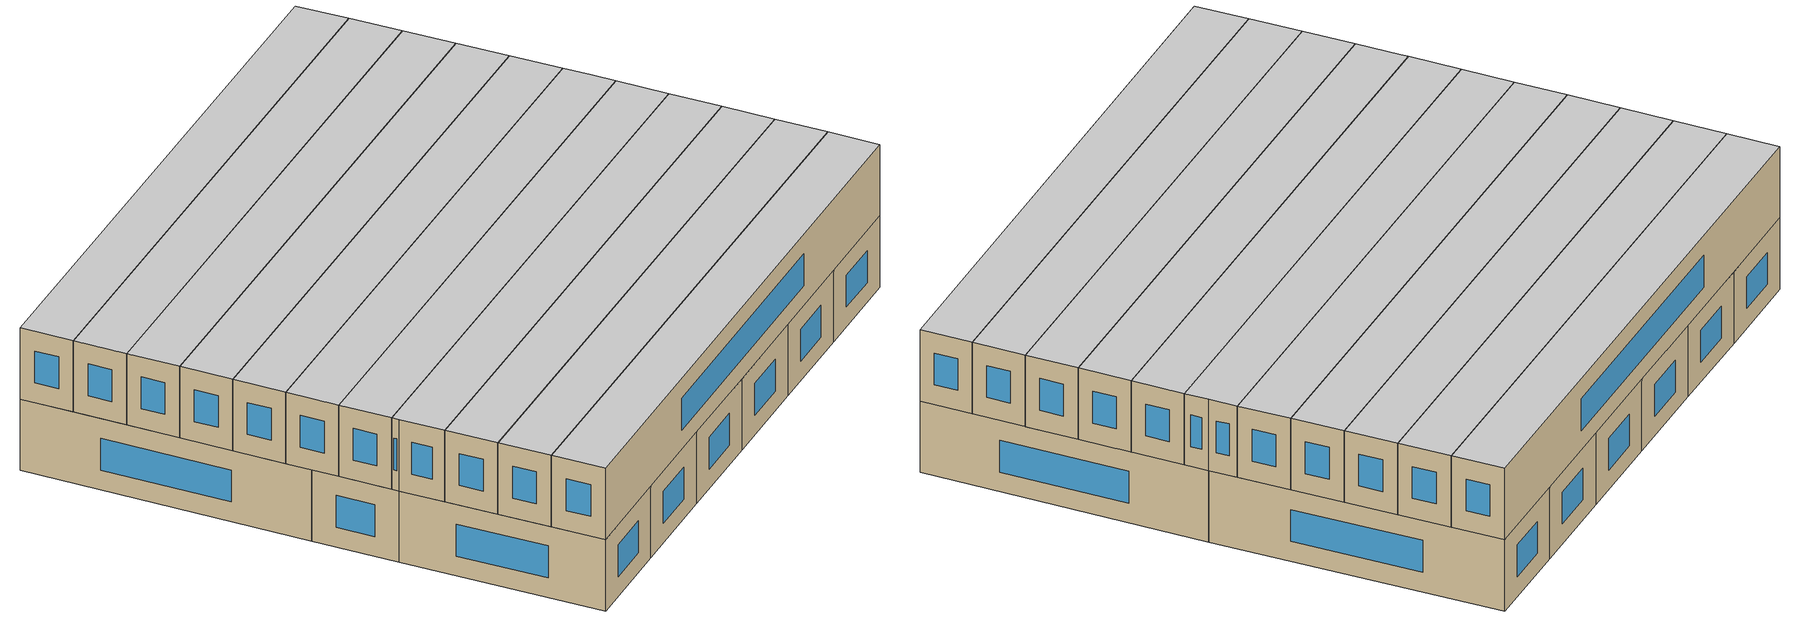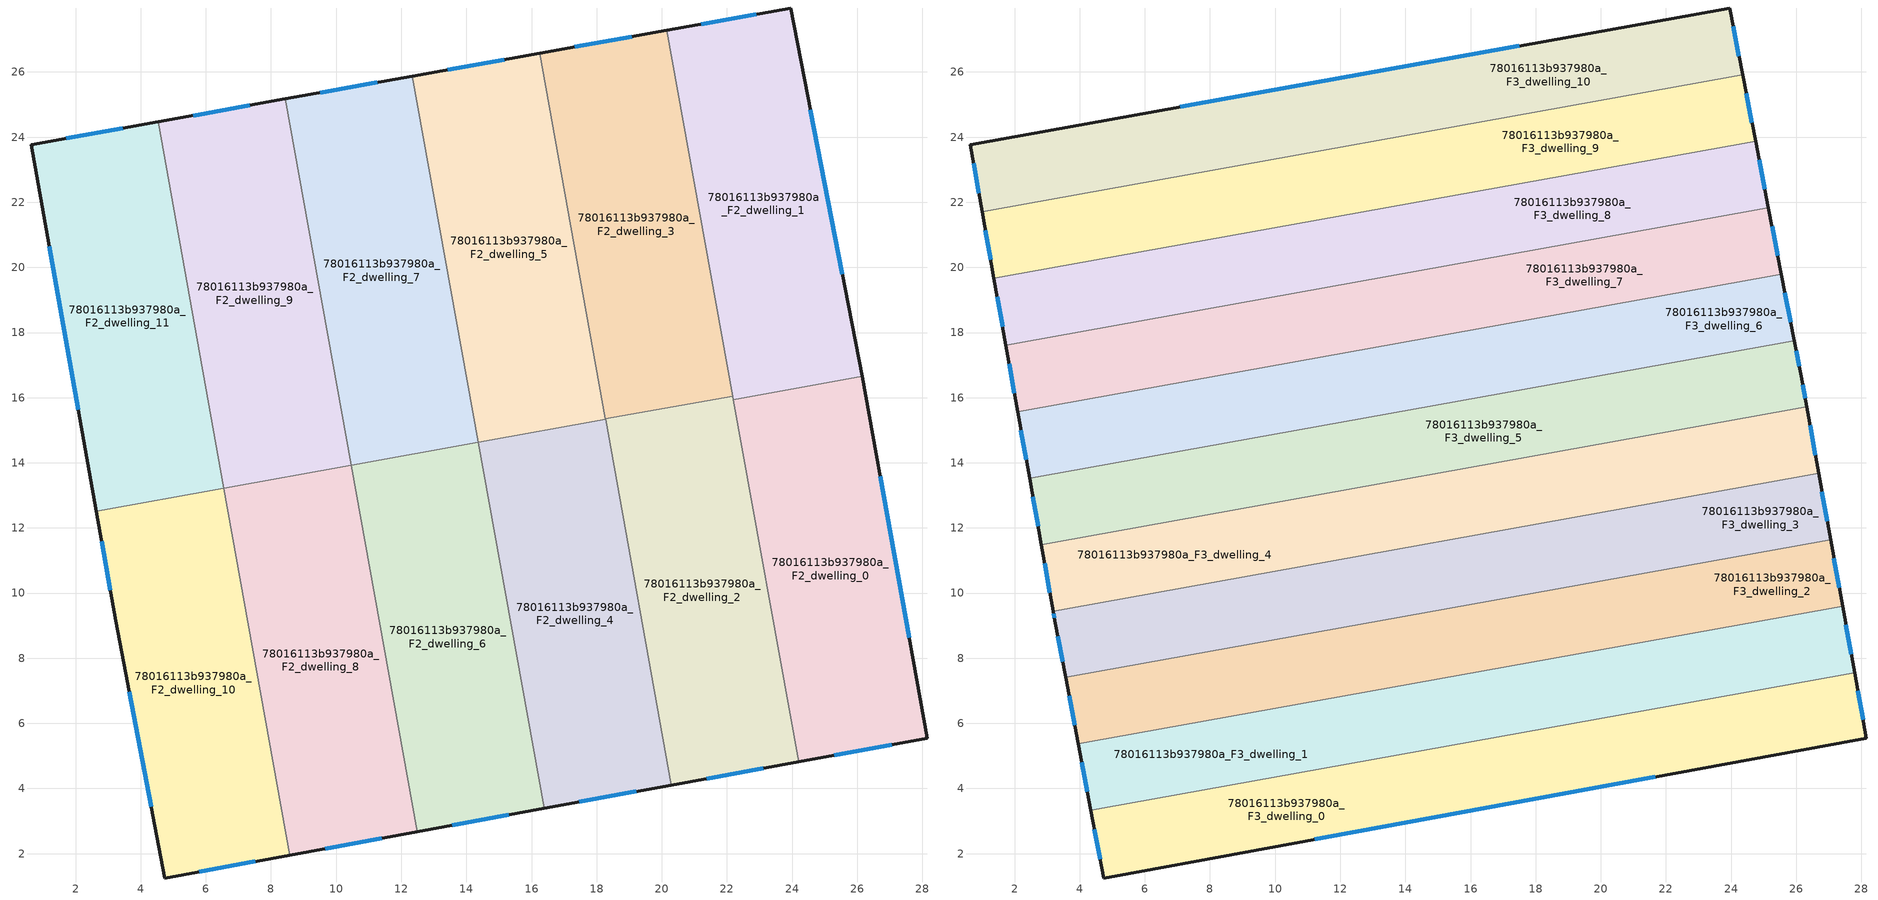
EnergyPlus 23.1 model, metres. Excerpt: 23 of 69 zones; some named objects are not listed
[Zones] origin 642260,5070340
78016113b937980a_F2_dwelling_0
 floor to 78016113b937980a_F1_dwelling_0 (EU_floor_Construction): 26.15,16.66 28.15,5.55 24.2,4.82 22.2,15.94 z6
 wall outside (EU_wall_Construction): 24.2,4.82 28.15,5.55 26.15,16.66 z6:9
 wall to 78016113b937980a_F2_dwelling_1 (EU_wall_Construction): 26.15,16.66 22.2,15.94 z6:9
 wall to 78016113b937980a_F2_dwelling_2 (EU_wall_Construction): 22.2,15.94 24.2,4.82 z6:9
 window (EU_Window_Construction): 27.6,8.62 26.71,13.58 / 25.3,5.02 27.06,5.35 z6.83:8.17
 ceiling adiabatic (EU_roof_Construction): 27.06,11.64 26.15,16.66 22.2,15.94 23.1,10.92 z9
78016113b937980a_F2_dwelling_1
 floor to 78016113b937980a_F1_dwelling_1 (EU_floor_Construction): 23.95,27.96 26.15,16.66 22.2,15.94 20.16,27.28 z6
 wall outside (EU_wall_Construction): 26.15,16.66 23.95,27.96 20.16,27.28 z6:9
 wall to 78016113b937980a_F2_dwelling_3 (EU_wall_Construction): 20.16,27.28 22.18,16.05 z6:9
 wall to 78016113b937980a_F2_dwelling_2 (EU_wall_Construction): 22.18,16.05 22.2,15.94 z6:9
 window (EU_Window_Construction): 22.9,27.78 21.21,27.47 / 25.55,19.79 24.56,24.83 z6.83:8.17
 ceiling adiabatic (EU_roof_Construction): 26.15,16.66 25.94,17.75 22,17.04 22.2,15.94 z9
78016113b937980a_F2_dwelling_10
 floor to 78016113b937980a_F1_dwelling_10 (EU_floor_Construction): 6.56,13.22 8.58,1.96 4.73,1.25 3.24,9.16 2.64,12.52 z6
 wall outside (EU_wall_Construction): 2.64,12.52 3.24,9.16 4.73,1.25 8.58,1.96 z6:9
 wall to 78016113b937980a_F2_dwelling_11 (EU_wall_Construction): 6.56,13.22 2.64,12.52 z6:9
 wall to 78016113b937980a_F2_dwelling_8 (EU_wall_Construction): 8.58,1.96 6.56,13.22 z6:9
 window (EU_Window_Construction): 5.8,1.45 7.52,1.76 / 3.65,6.97 4.32,3.44 / 2.8,11.59 3.07,10.09 z6.83:8.17
 ceiling adiabatic (EU_roof_Construction): 7.11,10.15 6.74,12.19 2.82,11.48 3.19,9.44 z9; 8.21,4.03 7.84,6.07 3.95,5.37 4.34,3.33 z9
78016113b937980a_F2_dwelling_11
 floor to 78016113b937980a_F1_dwelling_11 (EU_floor_Construction): 4.53,24.47 6.56,13.22 2.64,12.52 0.64,23.77 z6
 wall outside (EU_wall_Construction): 4.53,24.47 0.64,23.77 2.64,12.52 z6:9
 wall to 78016113b937980a_F2_dwelling_9 (EU_wall_Construction): 6.56,13.22 4.53,24.47 z6:9
 window (EU_Window_Construction): 1.19,20.65 2.09,15.63 / 3.45,24.27 1.72,23.96 z6.83:8.17
78016113b937980a_F2_dwelling_2
 floor to 78016113b937980a_F1_dwelling_2 (EU_floor_Construction): 22.18,16.05 24.2,4.82 20.29,4.11 18.27,15.34 z6
 wall outside (EU_wall_Construction): 20.29,4.11 24.2,4.82 z6:9
 wall to 78016113b937980a_F2_dwelling_3 (EU_wall_Construction): 22.18,16.05 18.27,15.34 z6:9
 wall to 78016113b937980a_F2_dwelling_4 (EU_wall_Construction): 18.27,15.34 20.29,4.11 z6:9
 window (EU_Window_Construction): 21.38,4.3 23.12,4.62 z6.83:8.17
78016113b937980a_F2_dwelling_3
 floor to 78016113b937980a_F1_dwelling_3 (EU_floor_Construction): 20.16,27.28 22.18,16.05 18.27,15.34 16.25,26.58 z6
 wall outside (EU_wall_Construction): 20.16,27.28 16.25,26.58 z6:9
 wall to 78016113b937980a_F2_dwelling_5 (EU_wall_Construction): 16.25,26.58 18.27,15.34 z6:9
 window (EU_Window_Construction): 19.08,27.09 17.33,26.77 z6.83:8.17
 ceiling adiabatic (EU_roof_Construction): 20.9,23.18 20.16,27.28 16.25,26.58 16.99,22.47 z9; 22.18,16.05 22,17.04 18.09,16.34 18.27,15.34 z9
78016113b937980a_F2_dwelling_4
 floor to 78016113b937980a_F1_dwelling_4 (EU_floor_Construction): 18.27,15.34 20.29,4.11 16.39,3.39 14.36,14.63 z6
 wall outside (EU_wall_Construction): 16.39,3.39 20.29,4.11 z6:9
 wall to 78016113b937980a_F2_dwelling_5 (EU_wall_Construction): 18.27,15.34 14.36,14.63 z6:9
 wall to 78016113b937980a_F2_dwelling_6 (EU_wall_Construction): 14.37,14.63 16.39,3.39 z6:9
 window (EU_Window_Construction): 17.47,3.59 19.21,3.91 z6.83:8.17
 ceiling adiabatic (EU_roof_Construction): 18.46,14.3 18.27,15.34 14.36,14.63 14.55,13.6 z9
78016113b937980a_F2_dwelling_5
 floor to 78016113b937980a_F1_dwelling_5 (EU_floor_Construction): 16.25,26.58 18.27,15.34 14.36,14.63 12.34,25.88 z6
 wall outside (EU_wall_Construction): 16.25,26.58 12.34,25.88 z6:9
 wall to 78016113b937980a_F2_dwelling_7 (EU_wall_Construction): 12.34,25.88 14.36,14.63 z6:9
 window (EU_Window_Construction): 15.17,26.38 13.42,26.07 z6.83:8.17
 ceiling adiabatic (EU_roof_Construction): 18.27,15.34 18.09,16.34 14.18,15.63 14.36,14.63 z9
78016113b937980a_F2_dwelling_6
 floor to 78016113b937980a_F1_dwelling_6 (EU_floor_Construction): 14.36,14.63 16.39,3.39 12.48,2.67 10.46,13.92 z6
 wall outside (EU_wall_Construction): 12.48,2.67 16.39,3.39 z6:9
 wall to 78016113b937980a_F2_dwelling_7 (EU_wall_Construction): 14.36,14.63 10.46,13.92 z6:9
 wall to 78016113b937980a_F2_dwelling_8 (EU_wall_Construction): 10.46,13.92 12.48,2.67 z6:9
 window (EU_Window_Construction): 13.57,2.87 15.31,3.19 z6.83:8.17
78016113b937980a_F2_dwelling_7
 floor to 78016113b937980a_F1_dwelling_7 (EU_floor_Construction): 12.34,25.88 14.36,14.63 10.46,13.92 8.44,25.17 z6
 wall outside (EU_wall_Construction): 12.34,25.88 8.44,25.17 z6:9
 wall to 78016113b937980a_F2_dwelling_9 (EU_wall_Construction): 8.44,25.17 10.46,13.92 z6:9
 window (EU_Window_Construction): 11.26,25.68 9.52,25.37 z6.83:8.17
78016113b937980a_F2_dwelling_8
 floor to 78016113b937980a_F1_dwelling_8 (EU_floor_Construction): 10.46,13.92 12.48,2.67 8.58,1.96 6.56,13.22 z6
 wall outside (EU_wall_Construction): 8.58,1.96 12.48,2.67 z6:9
 wall to 78016113b937980a_F2_dwelling_9 (EU_wall_Construction): 10.46,13.92 6.56,13.22 z6:9
 window (EU_Window_Construction): 9.66,2.16 11.4,2.47 z6.83:8.17
 ceiling adiabatic (EU_roof_Construction): 11.01,10.85 10.46,13.92 6.56,13.22 7.11,10.15 z9; 12.48,2.67 11.75,6.77 7.84,6.07 8.58,1.96 z9
78016113b937980a_F2_dwelling_9
 floor to 78016113b937980a_F1_dwelling_9 (EU_floor_Construction): 8.44,25.17 10.46,13.92 6.56,13.22 4.53,24.47 z6
 wall outside (EU_wall_Construction): 8.44,25.17 4.53,24.47 z6:9
 window (EU_Window_Construction): 7.35,24.98 5.61,24.66 z6.83:8.17
 ceiling adiabatic (EU_roof_Construction): 10.46,13.92 10.28,14.93 6.37,14.23 6.56,13.22 z9
78016113b937980a_F3_dwelling_0
 floor adiabatic (EU_floor_Construction): 12.11,4.73 12.48,2.67 8.58,1.96 8.21,4.03 z9
 floor to 78016113b937980a_F2_dwelling_0 (EU_floor_Construction): 27.79,7.55 28.15,5.55 24.2,4.82 23.84,6.84 z9
 floor to 78016113b937980a_F2_dwelling_10 (EU_floor_Construction): 8.21,4.03 8.58,1.96 4.73,1.25 4.34,3.33 z9
 floor to 78016113b937980a_F2_dwelling_6 (EU_floor_Construction): 16.02,5.43 16.39,3.39 12.48,2.67 12.11,4.73 z9
 floor to 78016113b937980a_F2_dwelling_2 (EU_floor_Construction): 23.84,6.84 24.2,4.82 20.29,4.11 19.93,6.14 z9
 floor to 78016113b937980a_F2_dwelling_4 (EU_floor_Construction): 19.93,6.14 20.29,4.11 16.39,3.39 16.02,5.43 z9
 wall outside (EU_wall_Construction): 4.34,3.33 4.73,1.25 28.15,5.55 27.79,7.55 z9:12
 wall to 78016113b937980a_F3_dwelling_1 (EU_wall_Construction): 27.79,7.55 4.34,3.33 z9:12
 window (EU_Window_Construction): 28.05,6.1 27.89,7 / 11.22,2.44 21.67,4.36 / 4.45,2.76 4.62,1.83 z9.83:11.17
 ceiling to 78016113b937980a_F4_dwelling_0 (EU_floor_Construction): 28.15,5.55 27.79,7.55 4.34,3.33 4.73,1.25 z12
78016113b937980a_F3_dwelling_1
 floor to 78016113b937980a_F2_dwelling_0 (EU_floor_Construction): 27.43,9.59 27.79,7.55 23.84,6.84 23.47,8.88 z9
 floor to 78016113b937980a_F2_dwelling_2 (EU_floor_Construction): 23.47,8.88 23.84,6.84 19.93,6.14 19.56,8.18 z9
 floor to 78016113b937980a_F2_dwelling_4 (EU_floor_Construction): 19.56,8.18 19.93,6.14 16.02,5.43 15.65,7.48 z9
 floor to 78016113b937980a_F2_dwelling_6 (EU_floor_Construction): 15.65,7.48 16.02,5.43 12.11,4.73 11.75,6.77 z9
 floor adiabatic (EU_floor_Construction): 11.75,6.77 12.11,4.73 4.34,3.33 3.95,5.37 z9
 wall outside (EU_wall_Construction): 27.79,7.55 27.42,9.59 / 3.95,5.37 4.34,3.33 z9:12
 wall to 78016113b937980a_F3_dwelling_2 (EU_wall_Construction): 27.42,9.59 3.95,5.37 z9:12
 window (EU_Window_Construction): 27.69,8.12 27.53,9.03 / 4.06,4.81 4.23,3.9 z9.83:11.17
 ceiling to 78016113b937980a_F4_dwelling_1 (EU_floor_Construction): 27.79,7.55 27.42,9.59 3.95,5.37 4.34,3.33 z12
78016113b937980a_F3_dwelling_10
 floor adiabatic (EU_floor_Construction): 20.16,27.28 20.53,25.23 16.62,24.52 16.25,26.58 z9
 floor to 78016113b937980a_F2_dwelling_9 (EU_floor_Construction): 8.44,25.17 8.8,23.12 4.9,22.42 4.53,24.47 z9
 floor to 78016113b937980a_F2_dwelling_11 (EU_floor_Construction): 4.53,24.47 4.9,22.42 1,21.71 0.64,23.77 z9
 floor to 78016113b937980a_F2_dwelling_5 (EU_floor_Construction): 16.25,26.58 16.62,24.52 12.71,23.82 12.34,25.87 z9
 floor to 78016113b937980a_F2_dwelling_7 (EU_floor_Construction): 12.34,25.87 12.71,23.82 8.8,23.12 8.44,25.17 z9
 floor to 78016113b937980a_F2_dwelling_1 (EU_floor_Construction): 23.95,27.96 24.35,25.92 20.53,25.23 20.16,27.28 z9
 wall outside (EU_wall_Construction): 24.35,25.92 23.95,27.96 0.64,23.77 1,21.71 z9:12
 wall to 78016113b937980a_F3_dwelling_9 (EU_wall_Construction): 1,21.71 24.35,25.92 z9:12
 window (EU_Window_Construction): 17.5,26.8 7.09,24.93 / 24.24,26.48 24.07,27.4 / 0.74,23.2 0.9,22.28 z9.83:11.17
 ceiling to 78016113b937980a_F4_dwelling_10 (EU_floor_Construction): 24.35,25.92 23.95,27.96 0.64,23.77 1,21.71 z12
78016113b937980a_F3_dwelling_2
 floor to 78016113b937980a_F2_dwelling_2 (EU_floor_Construction): 23.1,10.92 23.47,8.88 19.56,8.18 19.19,10.22 z9
 floor to 78016113b937980a_F2_dwelling_4 (EU_floor_Construction): 19.19,10.22 19.56,8.18 15.65,7.48 15.29,9.52 z9
 floor to 78016113b937980a_F2_dwelling_0 (EU_floor_Construction): 27.06,11.64 27.42,9.59 23.47,8.88 23.1,10.92 z9
 floor to 78016113b937980a_F2_dwelling_8 (EU_floor_Construction): 11.38,8.81 11.75,6.77 7.84,6.07 7.48,8.11 z9
 floor to 78016113b937980a_F2_dwelling_6 (EU_floor_Construction): 15.28,9.52 15.65,7.48 11.75,6.77 11.38,8.81 z9
 floor to 78016113b937980a_F2_dwelling_10 (EU_floor_Construction): 7.48,8.11 7.84,6.07 3.95,5.37 3.57,7.41 z9
 wall outside (EU_wall_Construction): 27.42,9.59 27.06,11.64 / 3.57,7.41 3.95,5.37 z9:12
 wall to 78016113b937980a_F3_dwelling_3 (EU_wall_Construction): 27.06,11.64 3.57,7.41 z9:12
 window (EU_Window_Construction): 27.32,10.16 27.16,11.07 / 3.67,6.84 3.85,5.93 z9.83:11.17
 ceiling to 78016113b937980a_F4_dwelling_2 (EU_floor_Construction): 27.42,9.59 27.06,11.64 3.57,7.41 3.95,5.37 z12
78016113b937980a_F3_dwelling_3
 floor to 78016113b937980a_F2_dwelling_4 (EU_floor_Construction): 18.83,12.26 19.19,10.22 15.29,9.52 14.92,11.56 z9
 floor to 78016113b937980a_F2_dwelling_2 (EU_floor_Construction): 22.74,12.96 23.1,10.92 19.19,10.22 18.83,12.26 z9
 floor to 78016113b937980a_F2_dwelling_10 (EU_floor_Construction): 7.11,10.15 7.48,8.11 3.57,7.41 3.24,9.16 3.19,9.44 z9
 floor to 78016113b937980a_F2_dwelling_8 (EU_floor_Construction): 11.01,10.85 11.38,8.81 7.48,8.11 7.11,10.15 z9
 floor adiabatic (EU_floor_Construction): 26.69,13.67 27.06,11.64 23.1,10.92 22.74,12.96 z9
 floor to 78016113b937980a_F2_dwelling_6 (EU_floor_Construction): 14.92,11.56 15.28,9.52 11.38,8.81 11.01,10.85 z9
 wall outside (EU_wall_Construction): 3.19,9.44 3.24,9.16 3.57,7.41 / 27.06,11.64 26.69,13.67 z9:12
 wall to 78016113b937980a_F3_dwelling_4 (EU_wall_Construction): 26.69,13.67 3.19,9.44 z9:12
 window (EU_Window_Construction): 3.2,9.36 3.22,9.24 / 26.96,12.2 26.79,13.11 / 3.33,8.67 3.48,7.89 z9.83:11.17
 ceiling to 78016113b937980a_F4_dwelling_3 (EU_floor_Construction): 27.06,11.64 26.69,13.67 3.19,9.44 3.24,9.16 3.57,7.41 z12
78016113b937980a_F3_dwelling_4
 floor adiabatic (EU_floor_Construction): 26.32,15.71 26.69,13.67 22.74,12.96 22.37,15 z9; 10.64,12.89 11.01,10.85 3.19,9.44 2.82,11.48 z9
 floor to 78016113b937980a_F2_dwelling_2 (EU_floor_Construction): 22.37,15 22.74,12.96 18.83,12.26 18.46,14.3 z9
 floor to 78016113b937980a_F2_dwelling_4 (EU_floor_Construction): 18.46,14.3 18.83,12.26 14.92,11.56 14.55,13.6 z9
 floor to 78016113b937980a_F2_dwelling_6 (EU_floor_Construction): 14.55,13.6 14.92,11.56 11.01,10.85 10.64,12.89 z9
 wall outside (EU_wall_Construction): 26.69,13.67 26.32,15.71 / 2.82,11.48 3.19,9.44 z9:12
 wall to 78016113b937980a_F3_dwelling_5 (EU_wall_Construction): 26.32,15.71 2.82,11.48 z9:12
 window (EU_Window_Construction): 26.59,14.24 26.42,15.15 / 2.92,10.92 3.08,10.01 z9.83:11.17
 ceiling to 78016113b937980a_F4_dwelling_4 (EU_floor_Construction): 26.69,13.67 26.32,15.71 2.82,11.48 3.19,9.44 z12
78016113b937980a_F3_dwelling_5
 floor to 78016113b937980a_F2_dwelling_6 (EU_floor_Construction): 14.36,14.63 14.55,13.6 10.64,12.89 10.46,13.92 z9
 floor to 78016113b937980a_F2_dwelling_7 (EU_floor_Construction): 14.18,15.63 14.36,14.63 10.46,13.92 10.28,14.93 z9
 floor to 78016113b937980a_F2_dwelling_10 (EU_floor_Construction): 6.56,13.22 6.74,12.19 2.82,11.48 2.64,12.52 z9
 floor to 78016113b937980a_F2_dwelling_2 (EU_floor_Construction): 22.18,16.05 22.37,15 18.46,14.3 18.27,15.34 z9
 floor to 78016113b937980a_F2_dwelling_11 (EU_floor_Construction): 6.37,14.23 6.56,13.22 2.64,12.52 2.46,13.52 z9
 floor adiabatic (EU_floor_Construction): 25.94,17.75 26.15,16.66 26.32,15.71 22.37,15 22.18,16.05 18.27,15.34 18.46,14.3 14.55,13.6 14.18,15.63 10.28,14.93 10.64,12.89 6.74,12.19 6.37,14.23 z9
 wall outside (EU_wall_Construction): 2.46,13.52 2.82,11.48 / 26.32,15.71 26.15,16.66 25.94,17.75 z9:12
 wall to 78016113b937980a_F3_dwelling_6 (EU_wall_Construction): 25.94,17.75 2.46,13.52 z9:12
 window (EU_Window_Construction): 2.56,12.96 2.72,12.05 / 26.1,16.96 26,17.45 / 26.28,15.97 26.2,16.4 z9.83:11.17
 ceiling to 78016113b937980a_F4_dwelling_5 (EU_floor_Construction): 26.32,15.71 26.15,16.66 25.94,17.75 2.46,13.52 2.82,11.48 z12
78016113b937980a_F3_dwelling_6
 floor to 78016113b937980a_F2_dwelling_1 (EU_floor_Construction): 25.54,19.79 25.94,17.75 22,17.04 21.64,19.08 z9
 floor to 78016113b937980a_F2_dwelling_11 (EU_floor_Construction): 6.01,16.27 6.37,14.23 2.46,13.52 2.1,15.57 z9
 floor to 78016113b937980a_F2_dwelling_7 (EU_floor_Construction): 13.82,17.68 14.18,15.63 10.28,14.93 9.91,16.97 z9
 floor to 78016113b937980a_F2_dwelling_9 (EU_floor_Construction): 9.91,16.97 10.28,14.93 6.37,14.23 6.01,16.27 z9
 floor to 78016113b937980a_F2_dwelling_5 (EU_floor_Construction): 17.72,18.38 18.09,16.34 14.18,15.63 13.82,17.68 z9
 floor to 78016113b937980a_F2_dwelling_3 (EU_floor_Construction): 21.64,19.08 22,17.04 18.09,16.34 17.72,18.38 z9
 wall outside (EU_wall_Construction): 25.94,17.75 25.55,19.79 / 2.1,15.57 2.46,13.52 z9:12
 wall to 78016113b937980a_F3_dwelling_7 (EU_wall_Construction): 25.55,19.79 2.1,15.57 z9:12
 window (EU_Window_Construction): 25.83,18.31 25.65,19.22 / 2.2,15 2.36,14.09 z9.83:11.17
 ceiling to 78016113b937980a_F4_dwelling_6 (EU_floor_Construction): 25.94,17.75 25.55,19.79 2.1,15.57 2.46,13.52 z12
78016113b937980a_F3_dwelling_7
 floor to 78016113b937980a_F2_dwelling_7 (EU_floor_Construction): 13.45,19.72 13.82,17.68 9.91,16.97 9.54,19.02 z9
 floor to 78016113b937980a_F2_dwelling_1 (EU_floor_Construction): 25.15,21.83 25.54,19.79 21.64,19.08 21.27,21.13 z9
 floor to 78016113b937980a_F2_dwelling_9 (EU_floor_Construction): 9.54,19.02 9.91,16.97 6.01,16.27 5.64,18.32 z9
 floor to 78016113b937980a_F2_dwelling_5 (EU_floor_Construction): 17.36,20.43 17.72,18.38 13.82,17.68 13.45,19.72 z9
 floor to 78016113b937980a_F2_dwelling_11 (EU_floor_Construction): 5.64,18.32 6.01,16.27 2.1,15.57 1.73,17.61 z9
 floor to 78016113b937980a_F2_dwelling_3 (EU_floor_Construction): 21.27,21.13 21.64,19.08 17.72,18.38 17.36,20.43 z9
 wall outside (EU_wall_Construction): 25.55,19.79 25.15,21.83 / 1.73,17.61 2.1,15.57 z9:12
 wall to 78016113b937980a_F3_dwelling_8 (EU_wall_Construction): 25.15,21.83 1.73,17.61 z9:12
 window (EU_Window_Construction): 25.44,20.35 25.26,21.26 / 1.83,17.05 2,16.13 z9.83:11.17
 ceiling to 78016113b937980a_F4_dwelling_7 (EU_floor_Construction): 25.55,19.79 25.15,21.83 1.73,17.61 2.1,15.57 z12
78016113b937980a_F3_dwelling_8
 floor to 78016113b937980a_F2_dwelling_5 (EU_floor_Construction): 16.99,22.47 17.36,20.43 13.45,19.72 13.08,21.77 z9
 floor to 78016113b937980a_F2_dwelling_3 (EU_floor_Construction): 20.9,23.18 21.27,21.13 17.36,20.43 16.99,22.47 z9
 floor to 78016113b937980a_F2_dwelling_7 (EU_floor_Construction): 13.08,21.77 13.45,19.72 9.54,19.02 9.17,21.07 z9
 floor to 78016113b937980a_F2_dwelling_1 (EU_floor_Construction): 24.75,23.87 25.15,21.83 21.27,21.13 20.9,23.18 z9
 floor to 78016113b937980a_F2_dwelling_11 (EU_floor_Construction): 5.27,20.36 5.64,18.32 1.73,17.61 1.37,19.66 z9
 floor to 78016113b937980a_F2_dwelling_9 (EU_floor_Construction): 9.17,21.07 9.54,19.02 5.64,18.32 5.27,20.36 z9
 wall outside (EU_wall_Construction): 25.15,21.83 24.75,23.87 / 1.37,19.66 1.73,17.61 z9:12
 wall to 78016113b937980a_F3_dwelling_9 (EU_wall_Construction): 24.75,23.87 1.37,19.66 z9:12
 window (EU_Window_Construction): 25.04,22.39 24.86,23.31 / 1.47,19.09 1.63,18.18 z9.83:11.17
 ceiling to 78016113b937980a_F4_dwelling_8 (EU_floor_Construction): 25.15,21.83 24.75,23.87 1.37,19.66 1.73,17.61 z12
78016113b937980a_F3_dwelling_9
 floor to 78016113b937980a_F2_dwelling_11 (EU_floor_Construction): 4.9,22.42 5.27,20.36 1.37,19.66 1,21.71 z9
 floor to 78016113b937980a_F2_dwelling_5 (EU_floor_Construction): 16.62,24.52 16.99,22.47 13.08,21.77 12.71,23.82 z9
 floor to 78016113b937980a_F2_dwelling_7 (EU_floor_Construction): 12.71,23.82 13.08,21.77 9.17,21.07 8.8,23.12 z9
 floor to 78016113b937980a_F2_dwelling_9 (EU_floor_Construction): 8.8,23.12 9.17,21.07 5.27,20.36 4.9,22.42 z9
 floor to 78016113b937980a_F2_dwelling_1 (EU_floor_Construction): 24.35,25.92 24.75,23.87 20.9,23.18 20.53,25.23 z9
 floor adiabatic (EU_floor_Construction): 20.53,25.23 20.9,23.18 16.99,22.47 16.62,24.52 z9
 wall outside (EU_wall_Construction): 24.75,23.87 24.35,25.92 / 1,21.71 1.37,19.66 z9:12
 window (EU_Window_Construction): 24.64,24.44 24.46,25.35 / 1.1,21.15 1.27,20.23 z9.83:11.17
 ceiling to 78016113b937980a_F4_dwelling_9 (EU_floor_Construction): 24.75,23.87 24.35,25.92 1,21.71 1.37,19.66 z12
[Building]
EU S2 Campaign: North Axis=0; Terrain=City; Solar Distribution=FullExterior
[Site:Location]
Lyon-Bron: Latitude=45.75; Longitude=5; Time Zone=1; Elevation=198
[SizingPeriod:WeatherFileDays]
AnnualSizingPeriod: Begin Month=1; Begin Day of Month=1; End Month=12; End Day of Month=31; Day of Week for Start Day=Monday; Use Weather File Daylight Saving Period=No; Use Weather File Rain and Snow Indicators=No
[MATERIAL]
EU_InternalMass_Material: Roughness=MediumRough; Thickness=0.1; Conductivity=1; Density=1800; Specific Heat=900; Thermal Absorptance=0.9; Solar Absorptance=0.7; Visible Absorptance=0.7
[MATERIAL:NOMASS] Roughness=MediumRough; Thermal Absorptance=0.9; Solar Absorptance=0.7; Visible Absorptance=0.7
Name | Thermal Resistance
EU_wall_NoMass | 1.97775
EU_roof_NoMass | 1.81626
EU_floor_NoMass | 1.84812
[WINDOWMATERIAL:SIMPLEGLAZINGSYSTEM]
EU_Window_SimpleGlazing: UFactor=3.27502; Solar Heat Gain Coefficient=0.76; Visible Transmittance=0.76
[CONSTRUCTION]
EU_wall_Construction: EU_wall_NoMass
EU_roof_Construction: EU_roof_NoMass
EU_floor_Construction: EU_floor_NoMass
EU_InternalMass_Construction: EU_InternalMass_Material
EU_Window_Construction: EU_Window_SimpleGlazing
[ZONE] Type=1; Multiplier=1; Ceiling Height=autocalculate; Floor Area=autocalculate; Part of Total Floor Area=Yes
Name | Volume
78016113b937980a_F2_dwelling_0; 78016113b937980a_F2_dwelling_11 | 136.039
78016113b937980a_F3_dwelling_0 | 148.419
78016113b937980a_F2_dwelling_1 | 136.049
78016113b937980a_F3_dwelling_1 | 148.394
78016113b937980a_F2_dwelling_10 | 136.05
78016113b937980a_F3_dwelling_10 | 148.378
78016113b937980a_F2_dwelling_2 | 136.068
78016113b937980a_F3_dwelling_2 | 148.439
78016113b937980a_F2_dwelling_3 | 136.067
78016113b937980a_F3_dwelling_3 | 148.389
78016113b937980a_F2_dwelling_4 | 136.051
78016113b937980a_F3_dwelling_4 | 148.436
78016113b937980a_F2_dwelling_5 | 136.041
78016113b937980a_F3_dwelling_5 | 148.411
78016113b937980a_F2_dwelling_6 | 136.033
78016113b937980a_F3_dwelling_6 | 148.417
78016113b937980a_F2_dwelling_7; 78016113b937980a_F2_dwelling_9 | 136.058
78016113b937980a_F3_dwelling_7 | 148.433
78016113b937980a_F2_dwelling_8 | 136.066
78016113b937980a_F3_dwelling_8 | 148.435
78016113b937980a_F3_dwelling_9 | 148.447
[INTERNALMASS] Construction=EU_InternalMass_Construction
Name | Zone or ZoneList | Surface Area
78016113b937980a_F2_dwelling_0_EU_InternalMass | 78016113b937980a_F2_dwelling_0 | 45.3464
78016113b937980a_F2_dwelling_1_EU_InternalMass | 78016113b937980a_F2_dwelling_1 | 45.3509
78016113b937980a_F2_dwelling_2_EU_InternalMass | 78016113b937980a_F2_dwelling_2 | 45.3557
78016113b937980a_F2_dwelling_3_EU_InternalMass | 78016113b937980a_F2_dwelling_3 | 45.3558
78016113b937980a_F2_dwelling_4_EU_InternalMass | 78016113b937980a_F2_dwelling_4 | 45.3501
78016113b937980a_F2_dwelling_5_EU_InternalMass | 78016113b937980a_F2_dwelling_5 | 45.3471
78016113b937980a_F2_dwelling_6_EU_InternalMass | 78016113b937980a_F2_dwelling_6 | 45.3444
78016113b937980a_F2_dwelling_7_EU_InternalMass | 78016113b937980a_F2_dwelling_7 | 45.3527
78016113b937980a_F2_dwelling_8_EU_InternalMass | 78016113b937980a_F2_dwelling_8 | 45.3552
78016113b937980a_F2_dwelling_9_EU_InternalMass | 78016113b937980a_F2_dwelling_9 | 45.353
78016113b937980a_F2_dwelling_10_EU_InternalMass | 78016113b937980a_F2_dwelling_10 | 45.35
78016113b937980a_F2_dwelling_11_EU_InternalMass | 78016113b937980a_F2_dwelling_11 | 45.3464
78016113b937980a_F3_dwelling_0_EU_InternalMass | 78016113b937980a_F3_dwelling_0 | 49.4729
78016113b937980a_F3_dwelling_1_EU_InternalMass | 78016113b937980a_F3_dwelling_1 | 49.4644
78016113b937980a_F3_dwelling_2_EU_InternalMass | 78016113b937980a_F3_dwelling_2 | 49.4798
78016113b937980a_F3_dwelling_3_EU_InternalMass | 78016113b937980a_F3_dwelling_3 | 49.463
78016113b937980a_F3_dwelling_4_EU_InternalMass | 78016113b937980a_F3_dwelling_4 | 49.4785
78016113b937980a_F3_dwelling_5_EU_InternalMass | 78016113b937980a_F3_dwelling_5 | 49.4703
78016113b937980a_F3_dwelling_6_EU_InternalMass | 78016113b937980a_F3_dwelling_6 | 49.4726
78016113b937980a_F3_dwelling_7_EU_InternalMass | 78016113b937980a_F3_dwelling_7 | 49.4775
78016113b937980a_F3_dwelling_8_EU_InternalMass | 78016113b937980a_F3_dwelling_8 | 49.478
78016113b937980a_F3_dwelling_9_EU_InternalMass | 78016113b937980a_F3_dwelling_9 | 49.4825
78016113b937980a_F3_dwelling_10_EU_InternalMass | 78016113b937980a_F3_dwelling_10 | 49.4593
[OTHEREQUIPMENT] Fuel Type=Electricity; Design Level Calculation Method=Watts/Area; Power per Zone Floor Area=1; Fraction Latent=0; Fraction Radiant=0; Fraction Lost=0; Carbon Dioxide Generation Rate=0; EndUse Subcategory=EU_Step8_InternalGains
Name | Zone or ZoneList or Space or SpaceList | Schedule
EU_Step8_InternalGain_78016113b937980a_F2_dwelling_0_f000 | 78016113b937980a_F2_dwelling_0 | EU_Step8_GainSchedule_78016113b937980a_F2_dwelling_0_f000
EU_Step8_InternalGain_78016113b937980a_F2_dwelling_1_f000 | 78016113b937980a_F2_dwelling_1 | EU_Step8_GainSchedule_78016113b937980a_F2_dwelling_1_f000
EU_Step8_InternalGain_78016113b937980a_F2_dwelling_2_f000 | 78016113b937980a_F2_dwelling_2 | EU_Step8_GainSchedule_78016113b937980a_F2_dwelling_2_f000
EU_Step8_InternalGain_78016113b937980a_F2_dwelling_3_f000 | 78016113b937980a_F2_dwelling_3 | EU_Step8_GainSchedule_78016113b937980a_F2_dwelling_3_f000
EU_Step8_InternalGain_78016113b937980a_F2_dwelling_4_f000 | 78016113b937980a_F2_dwelling_4 | EU_Step8_GainSchedule_78016113b937980a_F2_dwelling_4_f000
EU_Step8_InternalGain_78016113b937980a_F2_dwelling_5_f000 | 78016113b937980a_F2_dwelling_5 | EU_Step8_GainSchedule_78016113b937980a_F2_dwelling_5_f000
EU_Step8_InternalGain_78016113b937980a_F2_dwelling_6_f000 | 78016113b937980a_F2_dwelling_6 | EU_Step8_GainSchedule_78016113b937980a_F2_dwelling_6_f000
EU_Step8_InternalGain_78016113b937980a_F2_dwelling_7_f000 | 78016113b937980a_F2_dwelling_7 | EU_Step8_GainSchedule_78016113b937980a_F2_dwelling_7_f000
EU_Step8_InternalGain_78016113b937980a_F2_dwelling_8_f000 | 78016113b937980a_F2_dwelling_8 | EU_Step8_GainSchedule_78016113b937980a_F2_dwelling_8_f000
EU_Step8_InternalGain_78016113b937980a_F2_dwelling_9_f000 | 78016113b937980a_F2_dwelling_9 | EU_Step8_GainSchedule_78016113b937980a_F2_dwelling_9_f000
EU_Step8_InternalGain_78016113b937980a_F2_dwelling_10_f000 | 78016113b937980a_F2_dwelling_10 | EU_Step8_GainSchedule_78016113b937980a_F2_dwelling_10_f000
EU_Step8_InternalGain_78016113b937980a_F2_dwelling_11_f000 | 78016113b937980a_F2_dwelling_11 | EU_Step8_GainSchedule_78016113b937980a_F2_dwelling_11_f000
EU_Step8_InternalGain_78016113b937980a_F3_dwelling_0_f000 | 78016113b937980a_F3_dwelling_0 | EU_Step8_GainSchedule_78016113b937980a_F3_dwelling_0_f000
EU_Step8_InternalGain_78016113b937980a_F3_dwelling_1_f000 | 78016113b937980a_F3_dwelling_1 | EU_Step8_GainSchedule_78016113b937980a_F3_dwelling_1_f000
EU_Step8_InternalGain_78016113b937980a_F3_dwelling_2_f000 | 78016113b937980a_F3_dwelling_2 | EU_Step8_GainSchedule_78016113b937980a_F3_dwelling_2_f000
EU_Step8_InternalGain_78016113b937980a_F3_dwelling_3_f000 | 78016113b937980a_F3_dwelling_3 | EU_Step8_GainSchedule_78016113b937980a_F3_dwelling_3_f000
EU_Step8_InternalGain_78016113b937980a_F3_dwelling_4_f000 | 78016113b937980a_F3_dwelling_4 | EU_Step8_GainSchedule_78016113b937980a_F3_dwelling_4_f000
EU_Step8_InternalGain_78016113b937980a_F3_dwelling_5_f000 | 78016113b937980a_F3_dwelling_5 | EU_Step8_GainSchedule_78016113b937980a_F3_dwelling_5_f000
EU_Step8_InternalGain_78016113b937980a_F3_dwelling_6_f000 | 78016113b937980a_F3_dwelling_6 | EU_Step8_GainSchedule_78016113b937980a_F3_dwelling_6_f000
EU_Step8_InternalGain_78016113b937980a_F3_dwelling_7_f000 | 78016113b937980a_F3_dwelling_7 | EU_Step8_GainSchedule_78016113b937980a_F3_dwelling_7_f000
EU_Step8_InternalGain_78016113b937980a_F3_dwelling_8_f000 | 78016113b937980a_F3_dwelling_8 | EU_Step8_GainSchedule_78016113b937980a_F3_dwelling_8_f000
EU_Step8_InternalGain_78016113b937980a_F3_dwelling_9_f000 | 78016113b937980a_F3_dwelling_9 | EU_Step8_GainSchedule_78016113b937980a_F3_dwelling_9_f000
EU_Step8_InternalGain_78016113b937980a_F3_dwelling_10_f000 | 78016113b937980a_F3_dwelling_10 | EU_Step8_GainSchedule_78016113b937980a_F3_dwelling_10_f000
[ZONEVENTILATION:DESIGNFLOWRATE] Schedule=EU_AlwaysOn; Design Flow Rate Calculation Method=AirChanges/Hour; Air Changes per Hour=0.759424; Ventilation Type=Natural; Fan Pressure Rise=0; Fan Total Efficiency=1; Constant Term Coefficient=1; Temperature Term Coefficient=0; Velocity Term Coefficient=0; Velocity Squared Term Coefficient=0; Minimum Indoor Temperature=-100; Maximum Indoor Temperature=100; Delta Temperature=-100; Minimum Outdoor Temperature=-100; Maximum Outdoor Temperature=100; Maximum Wind Speed=40
Name | Zone or ZoneList or Space or SpaceList
EU_ConstantAir_78016113b937980a_F2_dwelling_0 | 78016113b937980a_F2_dwelling_0
EU_ConstantAir_78016113b937980a_F2_dwelling_1 | 78016113b937980a_F2_dwelling_1
EU_ConstantAir_78016113b937980a_F2_dwelling_2 | 78016113b937980a_F2_dwelling_2
EU_ConstantAir_78016113b937980a_F2_dwelling_3 | 78016113b937980a_F2_dwelling_3
EU_ConstantAir_78016113b937980a_F2_dwelling_4 | 78016113b937980a_F2_dwelling_4
EU_ConstantAir_78016113b937980a_F2_dwelling_5 | 78016113b937980a_F2_dwelling_5
EU_ConstantAir_78016113b937980a_F2_dwelling_6 | 78016113b937980a_F2_dwelling_6
EU_ConstantAir_78016113b937980a_F2_dwelling_7 | 78016113b937980a_F2_dwelling_7
EU_ConstantAir_78016113b937980a_F2_dwelling_8 | 78016113b937980a_F2_dwelling_8
EU_ConstantAir_78016113b937980a_F2_dwelling_9 | 78016113b937980a_F2_dwelling_9
EU_ConstantAir_78016113b937980a_F2_dwelling_10 | 78016113b937980a_F2_dwelling_10
EU_ConstantAir_78016113b937980a_F2_dwelling_11 | 78016113b937980a_F2_dwelling_11
EU_ConstantAir_78016113b937980a_F3_dwelling_0 | 78016113b937980a_F3_dwelling_0
EU_ConstantAir_78016113b937980a_F3_dwelling_1 | 78016113b937980a_F3_dwelling_1
EU_ConstantAir_78016113b937980a_F3_dwelling_2 | 78016113b937980a_F3_dwelling_2
EU_ConstantAir_78016113b937980a_F3_dwelling_3 | 78016113b937980a_F3_dwelling_3
EU_ConstantAir_78016113b937980a_F3_dwelling_4 | 78016113b937980a_F3_dwelling_4
EU_ConstantAir_78016113b937980a_F3_dwelling_5 | 78016113b937980a_F3_dwelling_5
EU_ConstantAir_78016113b937980a_F3_dwelling_6 | 78016113b937980a_F3_dwelling_6
EU_ConstantAir_78016113b937980a_F3_dwelling_7 | 78016113b937980a_F3_dwelling_7
EU_ConstantAir_78016113b937980a_F3_dwelling_8 | 78016113b937980a_F3_dwelling_8
EU_ConstantAir_78016113b937980a_F3_dwelling_9 | 78016113b937980a_F3_dwelling_9
EU_ConstantAir_78016113b937980a_F3_dwelling_10 | 78016113b937980a_F3_dwelling_10
[HVACTEMPLATE:ZONE:IDEALLOADSAIRSYSTEM] System Availability Schedule=EU_AlwaysOn; Maximum Heating Supply Air Temperature=50; Minimum Cooling Supply Air Temperature=13; Maximum Heating Supply Air Humidity Ratio=0.0156; Minimum Cooling Supply Air Humidity Ratio=0.0077; Heating Limit=NoLimit; Cooling Limit=NoLimit; Heating Availability Schedule=EU_AlwaysOn; Cooling Availability Schedule=EU_CoolingOff; Dehumidification Control Type=ConstantSensibleHeatRatio; Cooling Sensible Heat Ratio=0.7; Dehumidification Setpoint=60; Humidification Control Type=None; Humidification Setpoint=30; Outdoor Air Method=None; Outdoor Air Flow Rate per Person=0.00944; Outdoor Air Flow Rate per Zone Floor Area=0; Outdoor Air Flow Rate per Zone=0; Demand Controlled Ventilation Type=None; Outdoor Air Economizer Type=NoEconomizer; Heat Recovery Type=None; Sensible Heat Recovery Effectiveness=0.7; Latent Heat Recovery Effectiveness=0.65
Name | Template Thermostat
78016113b937980a_F2_dwelling_0 | EU_HeatOnly_78016113b937980a_F2_dwelling_0
78016113b937980a_F2_dwelling_1 | EU_HeatOnly_78016113b937980a_F2_dwelling_1
78016113b937980a_F2_dwelling_2 | EU_HeatOnly_78016113b937980a_F2_dwelling_2
78016113b937980a_F2_dwelling_3 | EU_HeatOnly_78016113b937980a_F2_dwelling_3
78016113b937980a_F2_dwelling_4 | EU_HeatOnly_78016113b937980a_F2_dwelling_4
78016113b937980a_F2_dwelling_5 | EU_HeatOnly_78016113b937980a_F2_dwelling_5
78016113b937980a_F2_dwelling_6 | EU_HeatOnly_78016113b937980a_F2_dwelling_6
78016113b937980a_F2_dwelling_7 | EU_HeatOnly_78016113b937980a_F2_dwelling_7
78016113b937980a_F2_dwelling_8 | EU_HeatOnly_78016113b937980a_F2_dwelling_8
78016113b937980a_F2_dwelling_9 | EU_HeatOnly_78016113b937980a_F2_dwelling_9
78016113b937980a_F2_dwelling_10 | EU_HeatOnly_78016113b937980a_F2_dwelling_10
78016113b937980a_F2_dwelling_11 | EU_HeatOnly_78016113b937980a_F2_dwelling_11
78016113b937980a_F3_dwelling_0 | EU_HeatOnly_78016113b937980a_F3_dwelling_0
78016113b937980a_F3_dwelling_1 | EU_HeatOnly_78016113b937980a_F3_dwelling_1
78016113b937980a_F3_dwelling_2 | EU_HeatOnly_78016113b937980a_F3_dwelling_2
78016113b937980a_F3_dwelling_3 | EU_HeatOnly_78016113b937980a_F3_dwelling_3
78016113b937980a_F3_dwelling_4 | EU_HeatOnly_78016113b937980a_F3_dwelling_4
78016113b937980a_F3_dwelling_5 | EU_HeatOnly_78016113b937980a_F3_dwelling_5
78016113b937980a_F3_dwelling_6 | EU_HeatOnly_78016113b937980a_F3_dwelling_6
78016113b937980a_F3_dwelling_7 | EU_HeatOnly_78016113b937980a_F3_dwelling_7
78016113b937980a_F3_dwelling_8 | EU_HeatOnly_78016113b937980a_F3_dwelling_8
78016113b937980a_F3_dwelling_9 | EU_HeatOnly_78016113b937980a_F3_dwelling_9
78016113b937980a_F3_dwelling_10 | EU_HeatOnly_78016113b937980a_F3_dwelling_10
[SIZING:ZONE] Zone Cooling Design Supply Air Temperature Input Method=SupplyAirTemperature; Zone Cooling Design Supply Air Temperature=13; Zone Heating Design Supply Air Temperature Input Method=SupplyAirTemperature; Zone Heating Design Supply Air Temperature=50; Zone Cooling Design Supply Air Humidity Ratio=0.008; Zone Heating Design Supply Air Humidity Ratio=0.008; Cooling Design Air Flow Method=DesignDay; Cooling Design Air Flow Rate=0; Cooling Minimum Air Flow per Zone Floor Area=0.000762; Cooling Minimum Air Flow=0; Cooling Minimum Air Flow Fraction=0.2; Heating Design Air Flow Method=DesignDay; Heating Design Air Flow Rate=0; Heating Maximum Air Flow per Zone Floor Area=0.002032; Heating Maximum Air Flow=0.141576; Heating Maximum Air Flow Fraction=0.3; Account for Dedicated Outdoor Air System=No; Dedicated Outdoor Air System Control Strategy=NeutralSupplyAir; Dedicated Outdoor Air Low Setpoint Temperature for Design=autosize; Dedicated Outdoor Air High Setpoint Temperature for Design=autosize; Zone Load Sizing Method=Sensible Load Only No Latent Load; Zone Latent Cooling Design Supply Air Humidity Ratio Input Method=HumidityRatioDifference; Zone Cooling Design Supply Air Humidity Ratio Difference=0.005; Zone Latent Heating Design Supply Air Humidity Ratio Input Method=HumidityRatioDifference; Zone Humidification Design Supply Air Humidity Ratio Difference=0.005
78016113b937980a_F2_dwelling_0; 78016113b937980a_F2_dwelling_1; 78016113b937980a_F2_dwelling_2; 78016113b937980a_F2_dwelling_3; 78016113b937980a_F2_dwelling_4; 78016113b937980a_F2_dwelling_5; 78016113b937980a_F2_dwelling_6; 78016113b937980a_F2_dwelling_7; 78016113b937980a_F2_dwelling_8; 78016113b937980a_F2_dwelling_9; 78016113b937980a_F2_dwelling_10; 78016113b937980a_F2_dwelling_11; 78016113b937980a_F3_dwelling_0; 78016113b937980a_F3_dwelling_1; 78016113b937980a_F3_dwelling_2; 78016113b937980a_F3_dwelling_3; 78016113b937980a_F3_dwelling_4; 78016113b937980a_F3_dwelling_5; 78016113b937980a_F3_dwelling_6; 78016113b937980a_F3_dwelling_7; 78016113b937980a_F3_dwelling_8; 78016113b937980a_F3_dwelling_9; 78016113b937980a_F3_dwelling_10
[SCHEDULE:CONSTANT]
Name | Hourly Value
EU_AlwaysOn | 1
EU_CoolingOff | 0
[SCHEDULE:FILE] Column Number=1; Rows to Skip at Top=0; Number of Hours of Data=8760; Column Separator=Comma; Interpolate to Timestep=No; Minutes per Item=60; Adjust Schedule for Daylight Savings=Yes
Name | File
EU_Step8_GainSchedule_78016113b937980a_F2_dwelling_0_f000 | ../../schedules/78016113b937980a/78016113b937980a_F2_dwelling_0_f000_gain.csv
EU_Step8_GainSchedule_78016113b937980a_F2_dwelling_1_f000 | ../../schedules/78016113b937980a/78016113b937980a_F2_dwelling_1_f000_gain.csv
EU_Step8_GainSchedule_78016113b937980a_F2_dwelling_2_f000 | ../../schedules/78016113b937980a/78016113b937980a_F2_dwelling_2_f000_gain.csv
EU_Step8_GainSchedule_78016113b937980a_F2_dwelling_3_f000 | ../../schedules/78016113b937980a/78016113b937980a_F2_dwelling_3_f000_gain.csv
EU_Step8_GainSchedule_78016113b937980a_F2_dwelling_4_f000 | ../../schedules/78016113b937980a/78016113b937980a_F2_dwelling_4_f000_gain.csv
EU_Step8_GainSchedule_78016113b937980a_F2_dwelling_5_f000 | ../../schedules/78016113b937980a/78016113b937980a_F2_dwelling_5_f000_gain.csv
EU_Step8_GainSchedule_78016113b937980a_F2_dwelling_6_f000 | ../../schedules/78016113b937980a/78016113b937980a_F2_dwelling_6_f000_gain.csv
EU_Step8_GainSchedule_78016113b937980a_F2_dwelling_7_f000 | ../../schedules/78016113b937980a/78016113b937980a_F2_dwelling_7_f000_gain.csv
EU_Step8_GainSchedule_78016113b937980a_F2_dwelling_8_f000 | ../../schedules/78016113b937980a/78016113b937980a_F2_dwelling_8_f000_gain.csv
EU_Step8_GainSchedule_78016113b937980a_F2_dwelling_9_f000 | ../../schedules/78016113b937980a/78016113b937980a_F2_dwelling_9_f000_gain.csv
EU_Step8_GainSchedule_78016113b937980a_F2_dwelling_10_f000 | ../../schedules/78016113b937980a/78016113b937980a_F2_dwelling_10_f000_gain.csv
EU_Step8_GainSchedule_78016113b937980a_F2_dwelling_11_f000 | ../../schedules/78016113b937980a/78016113b937980a_F2_dwelling_11_f000_gain.csv
EU_Step8_GainSchedule_78016113b937980a_F3_dwelling_0_f000 | ../../schedules/78016113b937980a/78016113b937980a_F3_dwelling_0_f000_gain.csv
EU_Step8_GainSchedule_78016113b937980a_F3_dwelling_1_f000 | ../../schedules/78016113b937980a/78016113b937980a_F3_dwelling_1_f000_gain.csv
EU_Step8_GainSchedule_78016113b937980a_F3_dwelling_2_f000 | ../../schedules/78016113b937980a/78016113b937980a_F3_dwelling_2_f000_gain.csv
EU_Step8_GainSchedule_78016113b937980a_F3_dwelling_3_f000 | ../../schedules/78016113b937980a/78016113b937980a_F3_dwelling_3_f000_gain.csv
EU_Step8_GainSchedule_78016113b937980a_F3_dwelling_4_f000 | ../../schedules/78016113b937980a/78016113b937980a_F3_dwelling_4_f000_gain.csv
EU_Step8_GainSchedule_78016113b937980a_F3_dwelling_5_f000 | ../../schedules/78016113b937980a/78016113b937980a_F3_dwelling_5_f000_gain.csv
EU_Step8_GainSchedule_78016113b937980a_F3_dwelling_6_f000 | ../../schedules/78016113b937980a/78016113b937980a_F3_dwelling_6_f000_gain.csv
EU_Step8_GainSchedule_78016113b937980a_F3_dwelling_7_f000 | ../../schedules/78016113b937980a/78016113b937980a_F3_dwelling_7_f000_gain.csv
EU_Step8_GainSchedule_78016113b937980a_F3_dwelling_8_f000 | ../../schedules/78016113b937980a/78016113b937980a_F3_dwelling_8_f000_gain.csv
EU_Step8_GainSchedule_78016113b937980a_F3_dwelling_9_f000 | ../../schedules/78016113b937980a/78016113b937980a_F3_dwelling_9_f000_gain.csv
EU_Step8_GainSchedule_78016113b937980a_F3_dwelling_10_f000 | ../../schedules/78016113b937980a/78016113b937980a_F3_dwelling_10_f000_gain.csv
